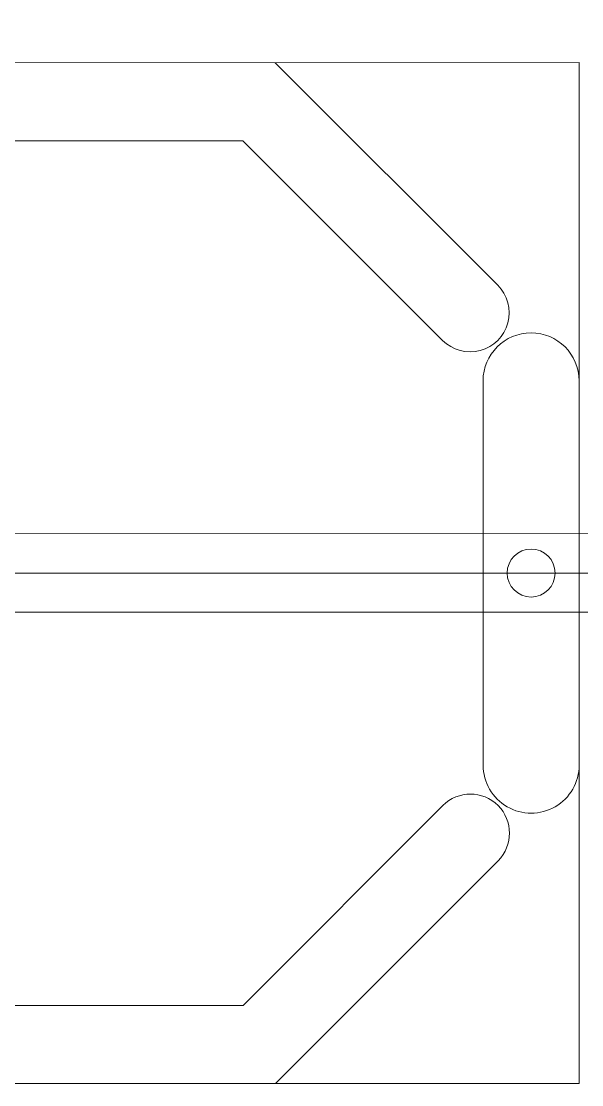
# Model space of a CAD drawing. Header units: metres. Extents: x 75097 to 220695, y -1557923 to -1361206.
# Drawn here: x 174289 to 174756, y -1417277 to -1416391 of the extents above; entities that cross this region are included whole.
import ezdxf

# ---------------------------------------------------------------- set-up
doc = ezdxf.new("R2010")
doc.units = ezdxf.units.M
doc.layers.get('0').update_dxf_attribs({"lineweight": 0})
doc.layers.add('A-100 - Copy$0$Medical Equipment and Furniture', color=8, linetype='Continuous', lineweight=0)
doc.layers.add('A-100 - Copy$0$Medical Equipment and Furniture1', color=8, linetype='Continuous', lineweight=5)

# ---------------------------------------------------------------- blocks, each defined once
blk = doc.blocks.new('*X149')
for p, q in [((5, 3), (5, 3)), ((5, 3), (5, 3)), ((5, 3), (5, 3)), ((5, 3), (5, 3)), ((5, 3), (5, 3)), ((5, 3), (5, 3)), ((5, 3), (5, 3)), ((5, 3), (5, 3)), ((5, 3), (5, 3)), ((5, 3), (5, 3)), ((5, 3), (5, 3)), ((5, 3), (5, 3)), ((5, 3), (5, 3)), ((5, 3), (5, 3)), ((5, 3), (5, 3)), ((5, 3), (5, 3)), ((5, 3), (5, 3)), ((5, 3), (5, 3)), ((5, 3), (5, 3)), ((5, 3), (5, 3)), ((5, 3), (5, 3)), ((5, 3), (5, 3)), ((5, 3), (5, 3)), ((5, 3), (5, 3)), ((5, 3), (5, 3)), ((5, 3), (5, 3)), ((5, 3), (5, 3)), ((5, 3), (5, 3)), ((5, 3), (5, 3)), ((5, 3), (5, 3)), ((5, 3), (5, 3)), ((5, 3), (5, 3)), ((5, 3), (5, 3)), ((5, 3), (5, 3)), ((5, 3), (5, 3)), ((5, 3), (5, 3)), ((5, 3), (5, 3)), ((5, 3), (5, 3)), ((5, 3), (5, 3)), ((5, 3), (5, 3)), ((5, 3), (5, 3)), ((5, 3), (5, 3)), ((5, 3), (5, 3)), ((5, 3), (5, 3)), ((5, 3), (5, 3)), ((5, 3), (5, 3)), ((5, 3), (5, 3)), ((5, 3), (5, 3)), ((5, 3), (5, 3)), ((5, 3), (5, 3)), ((5, 3), (5, 3)), ((5, 3), (5, 3)), ((5, 3), (5, 3)), ((5, 3), (5, 3)), ((5, 3), (5, 3)), ((5, 3), (5, 3)), ((5, 3), (5, 3)), ((5, 3), (5, 3)), ((5, 3), (5, 3)), ((5, 3), (5, 3)), ((5, 3), (5, 3)), ((5, 3), (5, 3)), ((5, 3), (5, 3)), ((5, 3), (5, 3)), ((5, 3), (5, 3)), ((5, 3), (5, 3)), ((6, 3), (5, 3)), ((5, 3), (5, 3)), ((6, 3), (5, 3)), ((5, 3), (5, 3)), ((6, 3), (5, 3)), ((5, 3), (5, 3)), ((6, 3), (5, 3)), ((5, 3), (5, 3)), ((5, 3), (5, 3)), ((5, 3), (5, 3)), ((5, 3), (5, 3)), ((5, 3), (5, 3)), ((5, 3), (5, 3)), ((5, 3), (5, 3)), ((5, 3), (5, 3)), ((5, 3), (5, 3)), ((5, 3), (5, 3)), ((5, 3), (5, 3)), ((5, 3), (5, 3)), ((5, 3), (5, 3)), ((5, 3), (5, 3)), ((5, 3), (5, 3)), ((5, 3), (5, 3)), ((5, 3), (5, 3)), ((5, 3), (5, 3)), ((5, 3), (5, 3)), ((5, 3), (5, 3)), ((5, 3), (5, 3)), ((5, 3), (5, 3)), ((5, 3), (5, 3)), ((6, 3), (6, 3)), ((6, 3), (6, 3)), ((6, 3), (6, 3)), ((6, 3), (6, 3)), ((6, 3), (6, 3)), ((6, 3), (6, 3)), ((6, 3), (6, 3)), ((6, 3), (6, 3)), ((6, 3), (6, 3)), ((6, 3), (6, 3)), ((6, 3), (6, 3)), ((6, 3), (6, 3)), ((6, 3), (6, 3)), ((6, 3), (6, 3)), ((6, 3), (6, 3)), ((6, 3), (6, 3)), ((6, 3), (6, 3)), ((6, 3), (6, 3)), ((6, 3), (6, 3)), ((6, 3), (6, 3)), ((6, 3), (6, 3)), ((6, 3), (6, 3)), ((6, 3), (6, 3)), ((6, 3), (6, 3)), ((6, 3), (6, 3)), ((6, 3), (6, 3)), ((6, 3), (6, 3)), ((6, 3), (6, 3)), ((6, 3), (6, 3)), ((6, 3), (6, 3)), ((6, 3), (6, 3)), ((6, 3), (6, 3)), ((6, 3), (6, 3)), ((6, 3), (6, 3)), ((6, 3), (6, 3)), ((6, 3), (6, 3)), ((6, 3), (6, 3)), ((6, 3), (6, 3)), ((6, 3), (6, 3)), ((6, 3), (6, 3)), ((6, 3), (6, 3)), ((6, 3), (6, 3)), ((6, 3), (6, 3)), ((6, 3), (6, 3)), ((6, 3), (6, 3)), ((6, 3), (6, 3)), ((6, 3), (6, 3)), ((6, 3), (6, 3)), ((6, 3), (6, 3)), ((6, 3), (6, 3)), ((6, 3), (6, 3)), ((6, 3), (6, 3)), ((6, 3), (6, 3)), ((6, 3), (6, 3)), ((6, 3), (6, 3)), ((6, 3), (6, 3)), ((6, 3), (6, 3)), ((6, 3), (6, 3)), ((6, 3), (6, 3)), ((6, 3), (6, 3)), ((6, 3), (6, 3)), ((6, 3), (6, 3)), ((6, 3), (6, 3)), ((6, 3), (6, 3)), ((6, 3), (6, 3)), ((6, 3), (6, 3)), ((6, 3), (6, 3)), ((6, 3), (6, 3)), ((6, 3), (6, 3)), ((6, 3), (6, 3)), ((6, 3), (6, 3)), ((6, 3), (6, 3)), ((6, 3), (6, 3)), ((6, 3), (6, 3)), ((6, 3), (6, 3)), ((6, 3), (6, 3)), ((6, 3), (6, 3)), ((6, 3), (6, 3)), ((6, 3), (6, 3)), ((6, 3), (6, 3)), ((6, 3), (6, 3)), ((6, 3), (6, 3)), ((6, 3), (6, 3)), ((6, 3), (6, 3)), ((6, 3), (6, 3)), ((6, 3), (6, 3)), ((6, 3), (6, 3)), ((6, 3), (6, 3)), ((6, 3), (6, 3)), ((6, 3), (6, 3)), ((6, 3), (6, 3)), ((6, 3), (6, 3)), ((6, 3), (6, 3)), ((6, 3), (6, 3)), ((6, 3), (6, 3)), ((6, 3), (6, 3)), ((6, 3), (6, 3)), ((6, 3), (6, 3)), ((6, 3), (6, 3)), ((6, 3), (6, 3)), ((6, 3), (6, 3)), ((6, 3), (6, 3)), ((6, 3), (6, 3)), ((6, 3), (6, 3)), ((6, 3), (6, 3)), ((6, 3), (6, 3)), ((6, 3), (6, 3)), ((6, 3), (6, 3)), ((6, 3), (6, 3)), ((6, 3), (6, 3)), ((6, 3), (6, 3)), ((6, 3), (6, 3)), ((6, 3), (6, 3)), ((6, 3), (6, 3)), ((6, 3), (6, 3)), ((6, 3), (6, 3)), ((6, 3), (6, 3)), ((6, 3), (6, 3)), ((6, 3), (6, 3)), ((6, 3), (6, 3)), ((6, 3), (6, 3)), ((6, 3), (6, 3)), ((6, 3), (6, 3)), ((6, 3), (6, 3)), ((6, 3), (6, 3)), ((6, 3), (6, 3)), ((6, 3), (6, 3)), ((6, 3), (6, 3)), ((6, 3), (6, 3)), ((6, 3), (6, 3)), ((6, 3), (6, 3)), ((6, 3), (6, 3)), ((6, 3), (6, 3)), ((6, 3), (6, 3)), ((6, 3), (6, 3)), ((6, 3), (6, 3)), ((6, 3), (6, 3)), ((6, 3), (6, 3)), ((6, 3), (6, 3)), ((6, 3), (6, 3)), ((6, 3), (6, 3)), ((6, 3), (6, 3)), ((6, 3), (6, 3)), ((6, 3), (6, 3)), ((6, 3), (6, 3)), ((6, 3), (6, 3)), ((6, 3), (6, 3)), ((6, 3), (6, 3)), ((6, 3), (6, 3)), ((6, 3), (6, 3)), ((6, 3), (6, 3)), ((6, 3), (6, 3)), ((6, 3), (6, 3)), ((6, 3), (6, 3)), ((6, 3), (6, 3)), ((6, 3), (6, 3)), ((6, 3), (6, 3)), ((6, 3), (6, 3)), ((6, 3), (6, 3)), ((6, 3), (6, 3)), ((6, 3), (6, 3)), ((6, 3), (6, 3)), ((6, 3), (6, 3)), ((6, 3), (6, 3)), ((6, 3), (6, 3)), ((6, 3), (6, 3)), ((6, 3), (6, 3)), ((6, 3), (6, 3)), ((6, 3), (6, 3)), ((6, 3), (6, 3)), ((6, 3), (6, 3)), ((6, 3), (6, 3)), ((6, 3), (6, 3)), ((6, 3), (6, 3)), ((6, 3), (6, 3)), ((6, 3), (6, 3)), ((6, 3), (6, 3)), ((6, 3), (6, 3)), ((6, 3), (6, 3)), ((6, 3), (6, 3)), ((6, 3), (6, 3)), ((6, 3), (6, 3)), ((6, 3), (6, 3)), ((6, 3), (6, 3)), ((6, 3), (6, 3)), ((6, 3), (6, 3)), ((6, 3), (6, 3)), ((6, 3), (6, 3)), ((6, 3), (6, 3)), ((6, 3), (6, 3)), ((6, 3), (6, 3)), ((6, 3), (6, 3)), ((6, 3), (6, 3)), ((6, 3), (6, 3)), ((6, 3), (6, 3)), ((6, 3), (6, 3)), ((6, 3), (6, 3)), ((6, 3), (6, 3)), ((6, 3), (6, 3)), ((6, 3), (6, 3)), ((6, 3), (6, 3)), ((6, 3), (6, 3)), ((6, 3), (6, 3)), ((6, 3), (6, 3)), ((6, 3), (5, 3)), ((6, 3), (5, 3)), ((6, 3), (5, 3)), ((6, 3), (5, 3)), ((6, 3), (5, 3)), ((6, 3), (6, 3)), ((6, 3), (6, 3)), ((6, 3), (6, 3)), ((6, 3), (6, 3)), ((6, 3), (6, 3)), ((6, 3), (6, 3)), ((6, 3), (6, 3)), ((6, 3), (6, 3)), ((6, 3), (6, 3)), ((6, 3), (6, 3)), ((6, 3), (6, 3)), ((6, 3), (6, 3)), ((6, 3), (6, 3)), ((6, 3), (6, 3)), ((6, 3), (6, 3)), ((6, 3), (6, 3)), ((6, 3), (6, 3)), ((6, 3), (6, 3)), ((6, 3), (6, 3)), ((6, 3), (6, 3)), ((6, 3), (6, 3)), ((6, 3), (6, 3)), ((6, 3), (6, 3)), ((6, 3), (6, 3)), ((6, 3), (6, 3)), ((6, 3), (6, 3)), ((6, 3), (6, 3)), ((6, 3), (6, 3)), ((6, 3), (6, 3)), ((6, 3), (6, 3)), ((6, 3), (6, 3)), ((6, 3), (6, 3)), ((6, 3), (6, 3)), ((6, 3), (6, 3)), ((6, 3), (6, 3)), ((6, 3), (6, 3)), ((6, 3), (6, 3)), ((6, 3), (6, 3)), ((6, 3), (6, 3)), ((6, 3), (6, 3)), ((6, 3), (6, 3)), ((6, 3), (6, 3)), ((6, 3), (6, 3)), ((6, 3), (6, 3)), ((6, 3), (6, 3)), ((6, 3), (6, 3)), ((6, 3), (6, 3)), ((6, 3), (6, 3)), ((6, 3), (6, 3)), ((6, 3), (6, 3)), ((6, 3), (6, 3)), ((6, 3), (6, 3)), ((6, 3), (6, 3)), ((6, 3), (6, 3)), ((6, 3), (6, 3)), ((6, 3), (6, 3)), ((6, 3), (6, 3)), ((6, 3), (6, 3)), ((6, 3), (6, 3)), ((6, 3), (6, 3)), ((6, 3), (6, 3)), ((6, 3), (6, 3)), ((6, 3), (6, 3)), ((6, 3), (6, 3)), ((6, 3), (6, 3)), ((6, 3), (6, 3)), ((6, 3), (6, 3)), ((6, 3), (6, 3)), ((6, 3), (6, 3)), ((6, 3), (6, 3)), ((6, 3), (6, 3)), ((6, 3), (6, 3)), ((6, 3), (6, 3)), ((6, 3), (6, 3)), ((6, 3), (6, 3)), ((6, 3), (6, 3)), ((6, 3), (6, 3)), ((6, 3), (6, 3)), ((6, 3), (6, 3)), ((6, 3), (6, 3)), ((6, 3), (6, 3)), ((6, 3), (6, 3)), ((6, 3), (6, 3)), ((6, 3), (6, 3)), ((6, 3), (6, 3)), ((6, 3), (6, 3)), ((6, 3), (6, 3)), ((6, 3), (6, 3)), ((6, 3), (6, 3)), ((6, 3), (6, 3)), ((6, 3), (6, 3)), ((6, 3), (6, 3)), ((6, 3), (6, 3)), ((6, 3), (6, 3)), ((6, 3), (6, 3)), ((6, 3), (6, 3)), ((6, 3), (6, 3)), ((6, 3), (6, 3)), ((6, 3), (6, 3)), ((6, 3), (6, 3)), ((6, 3), (6, 3)), ((6, 3), (6, 3)), ((6, 3), (6, 3)), ((6, 3), (6, 3)), ((6, 3), (6, 3)), ((6, 3), (6, 3)), ((6, 3), (6, 3)), ((6, 3), (6, 3)), ((6, 3), (6, 3)), ((6, 3), (6, 3)), ((6, 3), (6, 3)), ((6, 3), (6, 3)), ((6, 3), (6, 3)), ((6, 3), (6, 3)), ((6, 3), (6, 3)), ((6, 3), (6, 3)), ((6, 3), (6, 3)), ((6, 3), (6, 3)), ((6, 3), (6, 3)), ((6, 3), (6, 3)), ((6, 3), (6, 3)), ((6, 3), (6, 3)), ((6, 3), (6, 3)), ((6, 3), (6, 3)), ((6, 3), (6, 3)), ((6, 3), (6, 3)), ((6, 3), (6, 3)), ((6, 3), (6, 3)), ((6, 3), (6, 3)), ((6, 3), (6, 3)), ((6, 3), (6, 3)), ((6, 3), (6, 3)), ((6, 3), (6, 3)), ((6, 3), (6, 3)), ((6, 3), (6, 3)), ((6, 3), (6, 3)), ((6, 3), (6, 3)), ((6, 3), (6, 3)), ((6, 3), (6, 3)), ((6, 3), (6, 3)), ((6, 3), (6, 3)), ((6, 3), (6, 3)), ((6, 3), (6, 3)), ((6, 3), (6, 3)), ((6, 3), (6, 3)), ((6, 3), (6, 3)), ((6, 3), (6, 3)), ((6, 3), (6, 3)), ((6, 3), (6, 3)), ((6, 3), (6, 3)), ((6, 3), (6, 3)), ((6, 3), (6, 3)), ((6, 3), (6, 3)), ((6, 3), (6, 3)), ((6, 3), (6, 3)), ((6, 3), (6, 3)), ((6, 3), (6, 3)), ((6, 3), (6, 3)), ((6, 3), (6, 3)), ((6, 3), (6, 3)), ((6, 3), (6, 3)), ((6, 3), (6, 3)), ((6, 3), (6, 3)), ((6, 3), (6, 3)), ((6, 3), (6, 3)), ((6, 3), (6, 3)), ((6, 3), (6, 3)), ((6, 3), (6, 3)), ((6, 3), (6, 3)), ((6, 3), (6, 3)), ((6, 3), (6, 3)), ((6, 3), (6, 3)), ((6, 3), (6, 3)), ((6, 3), (6, 3)), ((6, 3), (6, 3)), ((6, 3), (6, 3)), ((6, 3), (6, 3)), ((6, 3), (6, 3)), ((6, 3), (6, 3)), ((6, 3), (6, 3)), ((6, 3), (6, 3)), ((6, 3), (6, 3)), ((6, 3), (6, 3)), ((6, 3), (6, 3)), ((6, 3), (6, 3)), ((6, 3), (6, 3)), ((6, 3), (6, 3)), ((6, 3), (6, 3)), ((6, 3), (6, 3)), ((6, 3), (6, 3)), ((6, 3), (6, 3)), ((6, 3), (6, 3)), ((6, 3), (6, 3)), ((6, 3), (6, 3)), ((6, 3), (6, 3)), ((6, 3), (6, 3)), ((6, 3), (6, 3)), ((6, 3), (6, 3)), ((6, 3), (6, 3)), ((6, 3), (6, 3)), ((6, 3), (6, 3)), ((6, 3), (6, 3)), ((6, 3), (6, 3)), ((6, 3), (6, 3)), ((6, 3), (6, 3)), ((6, 3), (6, 3)), ((6, 3), (6, 3)), ((6, 3), (6, 3)), ((6, 3), (6, 3)), ((6, 3), (6, 3)), ((6, 3), (6, 3)), ((6, 3), (6, 3)), ((6, 3), (6, 3)), ((6, 3), (6, 3)), ((6, 3), (6, 3)), ((6, 3), (6, 3)), ((6, 3), (6, 3)), ((6, 3), (6, 3)), ((6, 3), (6, 3)), ((6, 3), (6, 3)), ((6, 3), (6, 3)), ((6, 3), (6, 3)), ((6, 3), (6, 3)), ((6, 3), (6, 3)), ((6, 3), (6, 3)), ((6, 3), (6, 3)), ((6, 3), (6, 3)), ((6, 3), (6, 3)), ((6, 3), (6, 3)), ((6, 3), (6, 3)), ((6, 3), (6, 3)), ((6, 3), (6, 3)), ((6, 3), (6, 3)), ((6, 3), (6, 3)), ((6, 3), (6, 3)), ((6, 3), (6, 3)), ((6, 3), (6, 3)), ((6, 3), (6, 3)), ((6, 3), (6, 3)), ((6, 3), (6, 3)), ((6, 3), (6, 3)), ((6, 3), (6, 3)), ((6, 3), (6, 3)), ((6, 3), (6, 3)), ((6, 3), (6, 3)), ((6, 3), (6, 3)), ((6, 3), (6, 3)), ((6, 3), (6, 3)), ((6, 3), (6, 3)), ((6, 3), (6, 3)), ((6, 3), (6, 3)), ((6, 3), (6, 3)), ((6, 3), (6, 3)), ((6, 3), (6, 3)), ((6, 3), (6, 3)), ((6, 3), (6, 3)), ((6, 3), (6, 3)), ((6, 3), (6, 3)), ((6, 3), (6, 3)), ((6, 3), (6, 3)), ((6, 3), (6, 3)), ((6, 3), (6, 3)), ((6, 3), (6, 3)), ((6, 3), (6, 3)), ((6, 3), (6, 3)), ((6, 3), (6, 3)), ((6, 3), (6, 3)), ((6, 3), (6, 3)), ((6, 3), (6, 3)), ((6, 3), (6, 3)), ((6, 3), (6, 3)), ((6, 3), (6, 3)), ((6, 3), (6, 3)), ((6, 3), (6, 3)), ((6, 3), (6, 3)), ((6, 3), (6, 3)), ((6, 3), (6, 3)), ((6, 3), (6, 3)), ((6, 3), (6, 3)), ((6, 3), (6, 3)), ((6, 3), (6, 3)), ((6, 3), (6, 3)), ((6, 3), (6, 3)), ((6, 3), (6, 3)), ((6, 3), (6, 3)), ((6, 3), (6, 3)), ((6, 3), (6, 3)), ((6, 3), (6, 3)), ((6, 3), (6, 3)), ((6, 3), (6, 3)), ((6, 3), (6, 3)), ((6, 3), (6, 3)), ((6, 3), (6, 3)), ((6, 3), (6, 3)), ((6, 3), (6, 3)), ((6, 3), (6, 3)), ((6, 3), (6, 3)), ((6, 3), (6, 3)), ((6, 3), (6, 3)), ((6, 3), (6, 3)), ((6, 3), (6, 3)), ((6, 3), (6, 3)), ((6, 3), (6, 3)), ((6, 3), (6, 3)), ((6, 3), (6, 3)), ((6, 3), (6, 3)), ((6, 3), (6, 3)), ((6, 3), (6, 3)), ((6, 3), (6, 3)), ((6, 3), (6, 3)), ((6, 3), (6, 3)), ((6, 3), (6, 3)), ((6, 3), (6, 3)), ((6, 3), (6, 3)), ((6, 3), (6, 3)), ((6, 3), (6, 3)), ((6, 3), (6, 3))]:
    blk.add_line(p, q)
blk = doc.blocks.new('*X150')
for p, q in [((13, 1), (13, 1)), ((13, 1), (13, 1)), ((13, 1), (13, 1)), ((13, 1), (13, 1)), ((13, 1), (13, 1)), ((13, 1), (13, 1)), ((13, 1), (13, 1)), ((13, 1), (13, 1)), ((13, 1), (13, 1)), ((13, 1), (13, 1)), ((13, 1), (13, 1)), ((13, 1), (13, 1)), ((13, 1), (13, 1)), ((13, 1), (13, 1)), ((13, 1), (13, 1)), ((13, 1), (14, 1)), ((13, 1), (14, 1)), ((13, 1), (14, 1)), ((13, 1), (13, 1)), ((13, 1), (13, 1)), ((13, 1), (13, 1)), ((13, 1), (13, 1)), ((13, 1), (13, 1)), ((13, 1), (13, 1)), ((13, 1), (13, 1)), ((13, 1), (13, 1)), ((13, 1), (13, 1)), ((13, 1), (13, 1)), ((13, 1), (13, 1)), ((13, 1), (13, 1)), ((13, 1), (13, 1)), ((13, 1), (13, 1)), ((13, 1), (13, 1)), ((13, 1), (13, 1)), ((13, 1), (13, 1)), ((13, 1), (13, 1)), ((13, 1), (13, 1)), ((13, 1), (13, 1)), ((13, 1), (13, 1)), ((13, 1), (13, 1)), ((13, 1), (13, 1)), ((13, 1), (13, 1)), ((13, 1), (13, 1)), ((13, 1), (13, 1)), ((13, 1), (13, 1)), ((13, 1), (13, 1)), ((13, 1), (13, 1)), ((13, 1), (13, 1)), ((13, 1), (13, 1)), ((13, 1), (13, 1)), ((13, 1), (13, 1)), ((13, 1), (13, 1)), ((13, 1), (13, 1)), ((13, 1), (13, 1)), ((13, 1), (13, 1)), ((13, 1), (13, 1)), ((13, 1), (13, 1)), ((13, 1), (13, 1)), ((13, 1), (13, 1)), ((13, 1), (13, 1)), ((13, 1), (13, 1)), ((13, 1), (13, 1)), ((13, 1), (13, 1)), ((13, 1), (13, 1)), ((13, 1), (13, 1)), ((13, 1), (13, 1)), ((13, 1), (13, 1)), ((13, 1), (13, 1)), ((13, 1), (13, 1)), ((13, 1), (13, 1)), ((13, 1), (13, 1)), ((13, 1), (13, 1)), ((13, 1), (13, 1)), ((13, 1), (13, 1)), ((13, 1), (13, 1)), ((13, 1), (13, 1)), ((13, 1), (13, 1)), ((13, 1), (13, 1)), ((13, 1), (13, 1)), ((13, 1), (13, 1)), ((13, 1), (13, 1)), ((13, 1), (13, 1)), ((13, 1), (13, 1)), ((13, 1), (13, 1)), ((13, 1), (13, 1)), ((13, 1), (13, 1)), ((13, 1), (13, 1)), ((13, 1), (13, 1)), ((13, 1), (13, 1)), ((13, 1), (13, 1)), ((13, 1), (13, 1)), ((13, 1), (13, 1)), ((13, 1), (13, 1)), ((13, 1), (13, 1)), ((13, 1), (13, 1)), ((13, 1), (13, 1)), ((13, 1), (13, 1)), ((13, 1), (13, 1)), ((13, 1), (13, 1)), ((13, 1), (13, 1)), ((13, 1), (13, 1)), ((13, 1), (13, 1)), ((13, 1), (13, 1)), ((13, 1), (13, 1)), ((13, 1), (13, 1)), ((13, 1), (13, 1)), ((13, 1), (13, 1)), ((13, 1), (13, 1)), ((13, 1), (13, 1)), ((13, 1), (13, 1)), ((13, 1), (13, 1)), ((13, 1), (13, 1)), ((13, 1), (13, 1)), ((13, 1), (13, 1)), ((13, 1), (13, 1)), ((13, 1), (13, 1)), ((13, 1), (13, 1)), ((13, 1), (13, 1)), ((13, 1), (13, 1)), ((13, 1), (13, 1)), ((13, 1), (13, 1)), ((13, 1), (13, 1)), ((13, 1), (13, 1)), ((13, 1), (14, 1)), ((13, 0), (13, 0)), ((13, 0), (13, 0)), ((13, 0), (13, 0)), ((13, 0), (13, 0)), ((13, 0), (13, 0)), ((13, 0), (13, 0)), ((13, 0), (13, 0)), ((13, 0), (13, 0)), ((13, 0), (13, 0)), ((13, 0), (13, 0)), ((13, 0), (13, 0)), ((13, 0), (13, 0)), ((13, 0), (13, 0)), ((13, 0), (13, 0)), ((13, 0), (13, 0)), ((13, 0), (13, 0)), ((13, 0), (13, 0)), ((13, 0), (13, 0)), ((13, 0), (13, 0)), ((13, 0), (13, 0)), ((13, 0), (13, 0)), ((13, 0), (13, 0)), ((13, 0), (13, 0)), ((13, 0), (13, 0)), ((13, 0), (13, 0)), ((13, 0), (13, 0)), ((13, 0), (13, 0)), ((13, 0), (13, 0)), ((13, 0), (13, 0)), ((13, 0), (13, 0)), ((13, 0), (13, 0)), ((13, 0), (13, 0)), ((13, 0), (13, 0)), ((13, 0), (13, 0)), ((13, 0), (13, 0)), ((13, 0), (13, 0)), ((13, 0), (13, 0)), ((13, 0), (13, 0)), ((13, 0), (13, 0)), ((13, 0), (13, 0)), ((13, 0), (13, 0)), ((13, 0), (13, 0)), ((13, 0), (13, 0)), ((13, 0), (13, 0)), ((13, 0), (13, 0)), ((13, 0), (13, 0)), ((13, 0), (13, 0)), ((13, 0), (13, 0)), ((13, 0), (14, 0)), ((13, 0), (14, 0)), ((13, 0), (13, 0)), ((13, 0), (14, 0)), ((14, 1), (14, 1)), ((14, 1), (14, 1)), ((14, 1), (14, 1)), ((14, 1), (14, 1)), ((14, 1), (14, 1)), ((14, 1), (14, 1)), ((14, 1), (14, 1)), ((14, 1), (14, 1)), ((14, 1), (14, 1)), ((14, 1), (14, 1)), ((14, 1), (14, 1)), ((14, 1), (14, 1)), ((14, 1), (14, 1)), ((14, 1), (14, 1)), ((14, 1), (14, 1)), ((14, 1), (14, 1)), ((14, 1), (14, 1)), ((14, 1), (14, 1)), ((14, 1), (14, 1)), ((14, 1), (14, 1)), ((14, 1), (14, 1)), ((14, 1), (14, 1)), ((14, 1), (14, 1)), ((14, 1), (14, 1)), ((14, 1), (14, 1)), ((14, 1), (14, 1)), ((14, 1), (14, 1)), ((14, 1), (14, 1)), ((14, 1), (14, 1)), ((14, 1), (14, 1)), ((14, 1), (14, 1)), ((14, 1), (14, 1)), ((14, 1), (14, 1)), ((14, 1), (14, 1)), ((14, 1), (14, 1)), ((14, 1), (14, 1)), ((14, 1), (14, 1)), ((14, 1), (14, 1)), ((14, 1), (14, 1)), ((14, 1), (14, 1)), ((14, 1), (14, 1)), ((14, 1), (14, 1)), ((14, 1), (14, 1)), ((14, 1), (14, 1)), ((14, 1), (14, 1)), ((14, 1), (14, 1)), ((14, 1), (14, 1)), ((14, 1), (14, 1)), ((14, 1), (14, 1)), ((14, 1), (14, 1)), ((14, 1), (14, 1)), ((14, 1), (14, 1)), ((14, 1), (14, 1)), ((14, 1), (14, 1)), ((14, 1), (14, 1)), ((14, 1), (14, 1)), ((14, 1), (14, 1)), ((14, 1), (14, 1)), ((14, 1), (14, 1)), ((14, 1), (14, 1)), ((14, 1), (14, 1)), ((14, 1), (14, 1)), ((14, 1), (14, 1)), ((14, 1), (14, 1)), ((14, 1), (14, 1)), ((14, 1), (14, 1)), ((14, 1), (14, 1)), ((14, 1), (14, 1)), ((14, 1), (14, 1)), ((14, 1), (14, 1)), ((14, 1), (14, 1)), ((14, 1), (14, 1)), ((14, 1), (14, 1)), ((14, 1), (14, 1)), ((14, 1), (14, 1)), ((14, 1), (14, 1)), ((14, 1), (14, 1)), ((14, 1), (14, 1)), ((14, 1), (14, 1)), ((14, 1), (14, 1)), ((14, 1), (14, 1)), ((14, 1), (14, 1)), ((14, 1), (14, 1)), ((14, 1), (14, 1)), ((14, 1), (14, 1)), ((14, 1), (14, 1)), ((14, 1), (14, 1)), ((14, 1), (14, 1)), ((14, 1), (14, 1)), ((14, 1), (14, 1)), ((14, 1), (14, 1)), ((14, 1), (14, 1)), ((14, 1), (14, 1)), ((14, 1), (14, 1)), ((14, 0), (14, 0)), ((14, 0), (14, 0)), ((14, 0), (14, 0)), ((14, 0), (14, 0)), ((14, 0), (14, 0)), ((14, 0), (14, 0)), ((14, 0), (14, 0)), ((14, 0), (14, 0)), ((14, 0), (14, 0)), ((14, 0), (14, 0)), ((14, 0), (14, 0)), ((14, 0), (14, 0)), ((14, 0), (14, 0)), ((14, 0), (14, 0)), ((14, 0), (14, 0)), ((14, 0), (14, 0)), ((14, 0), (14, 0)), ((14, 0), (14, 0)), ((14, 0), (14, 0)), ((14, 0), (14, 0)), ((14, 0), (14, 0)), ((14, 0), (14, 0)), ((14, 0), (14, 0)), ((14, 0), (14, 0)), ((14, 0), (14, 0)), ((14, 0), (14, 0)), ((14, 0), (14, 0)), ((14, 0), (14, 0)), ((14, 0), (14, 0)), ((14, 0), (14, 0)), ((14, 0), (14, 0)), ((14, 0), (14, 0)), ((14, 0), (14, 0)), ((14, 0), (14, 0)), ((14, 0), (14, 0)), ((14, 0), (14, 0)), ((14, 0), (14, 0)), ((14, 0), (14, 0)), ((14, 0), (14, 0)), ((14, 0), (14, 0)), ((14, 0), (14, 0)), ((14, 0), (14, 0)), ((14, 0), (14, 0)), ((14, 0), (14, 0)), ((14, 0), (14, 0)), ((14, 0), (14, 0)), ((14, 0), (14, 0)), ((14, 0), (14, 0)), ((13, 0), (13, 0)), ((13, 0), (14, 0)), ((13, 0), (13, 0)), ((13, 0), (14, 0)), ((13, 0), (13, 0)), ((13, 0), (14, 0)), ((13, 0), (13, 0)), ((13, 0), (13, 0)), ((13, 0), (13, 0)), ((13, 0), (13, 0)), ((13, 0), (14, 0)), ((13, 0), (13, 0)), ((13, 0), (14, 0)), ((13, 0), (13, 0)), ((13, 0), (14, 0)), ((13, 0), (13, 0)), ((13, 0), (14, 0)), ((13, 0), (13, 0)), ((13, 0), (14, 0)), ((13, 0), (13, 0)), ((13, 0), (14, 0)), ((13, 0), (13, 0)), ((13, 0), (14, 0)), ((13, 0), (13, 0)), ((13, 0), (13, 0)), ((13, 0), (13, 0)), ((13, 0), (14, 0)), ((13, 0), (13, 0)), ((13, 0), (14, 0)), ((13, 0), (13, 0)), ((13, 0), (14, 0)), ((13, 0), (13, 0)), ((13, 0), (14, 0)), ((13, 0), (13, 0)), ((13, 0), (13, 0)), ((13, 0), (13, 0)), ((13, 0), (13, 0)), ((13, 0), (13, 0)), ((13, 0), (13, 0)), ((13, 0), (13, 0)), ((13, 0), (13, 0)), ((13, 0), (13, 0)), ((13, 0), (13, 0)), ((13, 0), (13, 0)), ((13, 0), (13, 0)), ((13, 0), (13, 0)), ((13, 0), (13, 0)), ((13, 0), (13, 0)), ((13, 0), (13, 0)), ((13, 0), (13, 0)), ((13, 0), (13, 0)), ((13, 0), (13, 0)), ((13, 0), (13, 0)), ((13, 0), (13, 0)), ((13, 0), (13, 0)), ((13, 0), (13, 0)), ((13, 0), (13, 0)), ((13, 0), (13, 0)), ((13, 0), (13, 0)), ((13, 0), (13, 0)), ((13, 0), (13, 0)), ((13, 0), (13, 0)), ((13, 0), (13, 0)), ((13, 0), (13, 0)), ((13, -1), (13, -1)), ((13, -1), (13, -1)), ((13, -1), (13, -1)), ((13, -1), (13, -1)), ((13, -1), (13, -1)), ((13, -1), (14, -1)), ((13, -1), (13, -1)), ((14, 0), (14, 0)), ((14, 0), (14, 0)), ((14, 0), (14, 0)), ((14, 0), (14, 0)), ((14, 0), (14, 0)), ((14, 0), (14, 0)), ((14, 0), (14, 0)), ((14, 0), (14, 0)), ((14, 0), (14, 0)), ((14, 0), (14, 0)), ((14, 0), (14, 0)), ((14, 0), (14, 0)), ((14, 0), (14, 0)), ((14, 0), (14, 0)), ((14, 0), (14, 0)), ((13, 0), (14, 0)), ((14, 0), (14, 0)), ((14, 0), (14, 0)), ((14, 0), (14, 0)), ((14, 0), (14, 0)), ((14, 0), (14, 0)), ((14, 0), (14, 0)), ((14, 0), (14, 0)), ((14, 0), (14, 0)), ((14, 0), (14, 0)), ((14, 0), (14, 0)), ((14, 0), (14, 0)), ((14, 0), (14, 0)), ((14, 0), (14, 0)), ((14, 0), (14, 0)), ((14, 0), (14, 0)), ((14, 0), (14, 0)), ((14, 0), (14, 0)), ((14, 0), (14, 0)), ((14, 0), (14, 0)), ((14, 0), (14, 0)), ((14, 0), (14, 0)), ((14, 0), (14, 0)), ((14, 0), (14, 0)), ((14, 0), (14, 0)), ((14, 0), (14, 0)), ((14, 0), (14, 0)), ((14, 0), (14, 0)), ((14, 0), (14, 0)), ((14, 0), (14, 0)), ((14, 0), (14, 0)), ((14, 0), (14, 0)), ((14, 0), (14, 0)), ((14, 0), (14, 0)), ((14, 0), (14, 0)), ((14, -1), (14, -1)), ((14, -1), (14, -1)), ((14, -1), (14, -1)), ((14, -1), (14, -1)), ((14, -1), (14, -1))]:
    blk.add_line(p, q)
blk = doc.blocks.new('A-100 - Copy$0$HF16786E-P')
at = {"layer": 'A-100 - Copy$0$Medical Equipment and Furniture1'}
for p, q in [((0, 0.425), (-2.14, 0.425)), ((-0.25308, 0.425), (-0.06779, 0.23971)), ((0, -0.425), (0, 0.425)), ((-0.28, 0.36), (-1.86, 0.36)), ((-0.28, 0.36), (-0.11375, 0.19375)), ((-0.08, -0.16), (-0.08, 0.16)), ((-0.1136, -0.1936), (-0.28, -0.36)), ((-0.06763, -0.23956), (-0.25308, -0.425)), ((-1.86, -0.36), (-0.28, -0.36)), ((-2.14, -0.425), (0, -0.425))]:
    blk.add_line(p, q, dxfattribs=at)
for points in [[(0, 0.425), (0, 0.425), (0, 0.425), (0, 0.425), (0, 0.425), (0, 0.425), (0, 0.425), (0, 0.425), (0, 0.425), (0, 0.425), (0, 0.425), (0, 0.425), (0, 0.425), (0, 0.425), (0, 0.425), (0, 0.425), (0, 0.425), (0, 0.425), (0, 0.425), (0, 0.425), (0, 0.425), (0, 0.425), (0, 0.425), (0, 0.425), (0, 0.425), (0, 0.425), (0, 0.425), (0, 0.425), (0, 0.425), (0, 0.425), (0, 0.425), (0, 0.425), (0, 0.425), (0, 0.425), (0, 0.425), (0, 0.425), (0, 0.425), (0, 0.425), (0, 0.425), (0, 0.425), (0, 0.425), (0, 0.425), (0, 0.425), (0, 0.425), (0, 0.425), (0, 0.425), (0, 0.425), (0, 0.425), (0, 0.425), (0, 0.425), (0, 0.425), (0, 0.425), (0, 0.425), (0, 0.425), (0, 0.425), (0, 0.425), (0, 0.425), (0, 0.425), (0, 0.425), (0, 0.425), (0, 0.425), (0, 0.425), (0, 0.425), (0, 0.425), (0, 0.425), (0, 0.425), (0, 0.425), (0, 0.425), (0, 0.425), (0, 0.425), (0, 0.425), (0, 0.425), (0, 0.425), (0, 0.425), (0, 0.425), (0, 0.425), (0, 0.425), (0, 0.425), (0, 0.425), (0, 0.425), (0, 0.425), (0, 0.425), (0, 0.425), (0, 0.425), (0, 0.425), (0, 0.425), (0, 0.425), (0, 0.425), (0, 0.425), (0, 0.425), (0, 0.425), (0, 0.425), (0, 0.425), (0, 0.425), (0, 0.425), (0, 0.425), (0, 0.425), (0, 0.425), (0, 0.425), (0, 0.425), (0, 0.425), (0, 0.425), (0, 0.425), (0, 0.425), (0, 0.425), (0, 0.425), (0, 0.425), (0, 0.425), (0, 0.425), (0, 0.425), (0, 0.425), (0, 0.425), (0, 0.425), (0, 0.425), (0, 0.425), (0, 0.425), (0, 0.425), (0, 0.425), (0, 0.425), (0, 0.425), (0, 0.425), (0, 0.425), (0, 0.425), (0, 0.425), (0, 0.425), (0, 0.425), (0, 0.425), (0, 0.425), (0, 0.425), (0, 0.425), (0, 0.425), (0, 0.425), (0, 0.425), (0, 0.425), (0, 0.425), (0, 0.425), (0, 0.425), (0, 0.425), (0, 0.425), (0, 0.425), (0, 0.425), (0, 0.425), (0, 0.425), (0, 0.425), (0, 0.425), (0, 0.425), (0, 0.425), (0, 0.425), (0, 0.425), (0, 0.425), (0, 0.425), (0, 0.425), (0, 0.425), (0, 0.425), (0, 0.425), (0, 0.425), (0, 0.425), (0, 0.425), (0, 0.425), (0, 0.425), (0, 0.425), (0, 0.425), (0, 0.425), (0, 0.425), (0, 0.425), (0, 0.425), (0, 0.425), (0, 0.425), (0, 0.425), (0, 0.425), (0, 0.425), (0, 0.425), (0, 0.425), (0, 0.425), (0, 0.425), (0, 0.425), (0, 0.425), (0, 0.425), (0, 0.425), (0, 0.425), (0, 0.425), (0, 0.425), (0, 0.425), (0, 0.425), (0, 0.425), (0, 0.425), (0, 0.425), (0, 0.425), (0, 0.425), (0, 0.425), (0, 0.425), (0, 0.425), (0, 0.425), (0, 0.425), (0, 0.425), (0, 0.425), (0, 0.425), (0, 0.425), (0, 0.425), (0, 0.425), (0, 0.425), (0, 0.425), (0, 0.425), (0, 0.425), (0, 0.425), (0, 0.425), (0, 0.425), (0, 0.425), (0, 0.425), (0, 0.425), (0, 0.425), (0, 0.425), (0, 0.425), (0, 0.425), (0, 0.425), (0, 0.425), (0, 0.425), (0, 0.425), (0, 0.425)], [(0, 0.425), (0, 0.425), (0, 0.425), (0, 0.425), (0, 0.425), (0, 0.425), (0, 0.425), (0, 0.425), (0, 0.425), (0, 0.425), (0, 0.425), (0, 0.425), (0, 0.425), (0, 0.425), (0, 0.425), (0, 0.425), (0, 0.425), (0, 0.425), (0, 0.425), (0, 0.425), (0, 0.425), (0, 0.425), (0, 0.425), (0, 0.425), (0, 0.425), (0, 0.425), (0, 0.425), (0, 0.425), (0, 0.425), (0, 0.425), (0, 0.425), (0, 0.425), (0, 0.425), (0, 0.425), (0, 0.425), (0, 0.425), (0, 0.425), (0, 0.425), (0, 0.425), (0, 0.425), (0, 0.425), (0, 0.425), (0, 0.425), (0, 0.425), (0, 0.425), (0, 0.425), (0, 0.425), (0, 0.425), (0, 0.425), (0, 0.425), (0, 0.425), (0, 0.425), (0, 0.425), (0, 0.425), (0, 0.425), (0, 0.425), (0, 0.425), (0, 0.425), (0, 0.425), (0, 0.425), (0, 0.425), (0, 0.425), (0, 0.425), (0, 0.425), (0, 0.425), (0, 0.425), (0, 0.425), (0, 0.425), (0, 0.425), (0, 0.425), (0, 0.425), (0, 0.425), (0, 0.425), (0, 0.425), (0, 0.425), (0, 0.425), (0, 0.425), (0, 0.425), (0, 0.425), (0, 0.425), (0, 0.425), (0, 0.425), (0, 0.425), (0, 0.425), (0, 0.425), (0, 0.425), (0, 0.425), (0, 0.425), (0, 0.425), (0, 0.425), (0, 0.425), (0, 0.425), (0, 0.425), (0, 0.425), (0, 0.425), (0, 0.425), (0, 0.425), (0, 0.425), (0, 0.425), (0, 0.425), (0, 0.425), (0, 0.425), (0, 0.425), (0, 0.425), (0, 0.425), (0, 0.425), (0, 0.425), (0, 0.425), (0, 0.425), (0, 0.425), (0, 0.425), (0, 0.425), (0, 0.425), (0, 0.425), (0, 0.425), (0, 0.425), (0, 0.425), (0, 0.425), (0, 0.425), (0, 0.425), (0, 0.425), (0, 0.425), (0, 0.425), (0, 0.425), (0, 0.425), (0, 0.425), (0, 0.425), (0, 0.425), (0, 0.425), (0, 0.425), (0, 0.425), (0, 0.425), (0, 0.425), (0, 0.425), (0, 0.425), (0, 0.425), (0, 0.425), (0, 0.425), (0, 0.425), (0, 0.425), (0, 0.425), (0, 0.425), (0, 0.425), (0, 0.425), (0, 0.425), (0, 0.425), (0, 0.425), (0, 0.425), (0, 0.425), (0, 0.425), (0, 0.425), (0, 0.425), (0, 0.425), (0, 0.425), (0, 0.425), (0, 0.425), (0, 0.425), (0, 0.425), (0, 0.425), (0, 0.425), (0, 0.425), (0, 0.425), (0, 0.425), (0, 0.425), (0, 0.425), (0, 0.425), (0, 0.425), (0, 0.425), (0, 0.425), (0, 0.425), (0, 0.425), (0, 0.425), (0, 0.425), (0, 0.425), (0, 0.425), (0, 0.425), (0, 0.425), (0, 0.425), (0, 0.425), (0, 0.425), (0, 0.425), (0, 0.425), (0, 0.425), (0, 0.425), (0, 0.425), (0, 0.425), (0, 0.425), (0, 0.425), (0, 0.425), (0, 0.425), (0, 0.425), (0, 0.425), (0, 0.425), (0, 0.425), (0, 0.425), (0, 0.425), (0, 0.425), (0, 0.425), (0, 0.425), (0, 0.425), (0, 0.425), (0, 0.425), (0, 0.425), (0, 0.425), (0, 0.425), (0, 0.425), (0, 0.425), (0, 0.425), (0, 0.425), (0, 0.425), (0, 0.425), (0, 0.425), (0, 0.425), (0, 0.425)], [(0, 0.425), (0, 0.425), (0, 0.425), (0, 0.425), (0, 0.425), (0, 0.425), (0, 0.425), (0, 0.425), (0, 0.425), (0, 0.425), (0, 0.425), (0, 0.425), (0, 0.425), (0, 0.425), (0, 0.425), (0, 0.425), (0, 0.425), (0, 0.425), (0, 0.425), (0, 0.425), (0, 0.425), (0, 0.425), (0, 0.425), (0, 0.425), (0, 0.425), (0, 0.425), (0, 0.425), (0, 0.425), (0, 0.425), (0, 0.425), (0, 0.425), (0, 0.425), (0, 0.425), (0, 0.425), (0, 0.425), (0, 0.425), (0, 0.425), (0, 0.425), (0, 0.425), (0, 0.425), (0, 0.425), (0, 0.425), (0, 0.425), (0, 0.425), (0, 0.425), (0, 0.425), (0, 0.425), (0, 0.425), (0, 0.425), (0, 0.425), (0, 0.425), (0, 0.425), (0, 0.425), (0, 0.425), (0, 0.425), (0, 0.425), (0, 0.425), (0, 0.425), (0, 0.425), (0, 0.425), (0, 0.425), (0, 0.425), (0, 0.425), (0, 0.425), (0, 0.425), (0, 0.425), (0, 0.425), (0, 0.425), (0, 0.425), (0, 0.425), (0, 0.425), (0, 0.425), (0, 0.425), (0, 0.425), (0, 0.425), (0, 0.425), (0, 0.425), (0, 0.425), (0, 0.425), (0, 0.425), (0, 0.425), (0, 0.425), (0, 0.425), (0, 0.425), (0, 0.425), (0, 0.425), (0, 0.425), (0, 0.425), (0, 0.425), (0, 0.425), (0, 0.425), (0, 0.425), (0, 0.425), (0, 0.425), (0, 0.425), (0, 0.425), (0, 0.425), (0, 0.425), (0, 0.425), (0, 0.425), (0, 0.425), (0, 0.425), (0, 0.425), (0, 0.425), (0, 0.425), (0, 0.425), (0, 0.425), (0, 0.425), (0, 0.425), (0, 0.425), (0, 0.425), (0, 0.425), (0, 0.425), (0, 0.425), (0, 0.425), (0, 0.425), (0, 0.425), (0, 0.425), (0, 0.425), (0, 0.425), (0, 0.425), (0, 0.425), (0, 0.425), (0, 0.425), (0, 0.425), (0, 0.425), (0, 0.425), (0, 0.425), (0, 0.425), (0, 0.425), (0, 0.425), (0, 0.425), (0, 0.425), (0, 0.425), (0, 0.425), (0, 0.425), (0, 0.425), (0, 0.425), (0, 0.425), (0, 0.425), (0, 0.425), (0, 0.425), (0, 0.425), (0, 0.425), (0, 0.425), (0, 0.425), (0, 0.425), (0, 0.425), (0, 0.425), (0, 0.425), (0, 0.425), (0, 0.425), (0, 0.425), (0, 0.425), (0, 0.425), (0, 0.425), (0, 0.425), (0, 0.425), (0, 0.425), (0, 0.425), (0, 0.425), (0, 0.425), (0, 0.425), (0, 0.425), (0, 0.425), (0, 0.425), (0, 0.425), (0, 0.425), (0, 0.425), (0, 0.425), (0, 0.425), (0, 0.425), (0, 0.425), (0, 0.425), (0, 0.425), (0, 0.425), (0, 0.425), (0, 0.425), (0, 0.425), (0, 0.425), (0, 0.425), (0, 0.425), (0, 0.425), (0, 0.425), (0, 0.425), (0, 0.425), (0, 0.425), (0, 0.425), (0, 0.425), (0, 0.425), (0, 0.425), (0, 0.425), (0, 0.425), (0, 0.425), (0, 0.425), (0, 0.425), (0, 0.425), (0, 0.425), (0, 0.425), (0, 0.425), (0, 0.425), (0, 0.425), (0, 0.425), (0, 0.425), (0, 0.425), (0, 0.425), (0, 0.425), (0, 0.425), (0, 0.425), (0, 0.425), (0, 0.425), (0, 0.425), (0, 0.425), (0, 0.425), (0, 0.425), (0, 0.425), (0, 0.425), (0, 0.425), (0, 0.425), (0, 0.425), (0, 0.425), (0, 0.425), (0, 0.425), (0, 0.425), (0, 0.425), (0, 0.425), (0, 0.425), (0, 0.425), (0, 0.425), (0, 0.425), (0, 0.425), (0, 0.425), (0, 0.425), (0, 0.425), (0, 0.425), (0, 0.425), (0, 0.425), (0, 0.425), (0, 0.425), (0, 0.425), (0, 0.425), (0, 0.425), (0, 0.425), (0, 0.425), (0, 0.425), (0, 0.425), (0, 0.425), (0, 0.425), (0, 0.425), (0, 0.425), (0, 0.425), (0, 0.425), (0, 0.425), (0, 0.425), (0, 0.425), (0, 0.425), (0, 0.425), (0, 0.425), (0, 0.425), (0, 0.425), (0, 0.425), (0, 0.425), (0, 0.425), (0, 0.425), (0, 0.425), (0, 0.425), (0, 0.425), (0, 0.425), (0, 0.425), (0, 0.425), (0, 0.425), (0, 0.425), (0, 0.425), (0, 0.425), (0, 0.425), (0, 0.425), (0, 0.425)]]:
    blk.add_lwpolyline(points, close=True, dxfattribs=at)
for points in [[(0, 0.425), (0, 0.425), (0, 0.425), (0, 0.425), (0, 0.425), (0, 0.425), (0, 0.425), (0, 0.425), (0, 0.425), (0, 0.425), (0, 0.425), (0, 0.425), (0, 0.425), (0, 0.425), (0, 0.425)], [(0, 0.425), (0, 0.425), (0, 0.425), (0, 0.425), (0, 0.425), (0, 0.425), (0, 0.425), (0, 0.425), (0, 0.425), (0, 0.425), (0, 0.425), (0, 0.425), (0, 0.425), (0, 0.425), (0, 0.425), (0, 0.425), (0, 0.425), (0, 0.425), (0, 0.425), (0, 0.425), (0, 0.425), (0, 0.425), (0, 0.425), (0, 0.425), (0, 0.425), (0, 0.425), (0, 0.425), (0, 0.425), (0, 0.425), (0, 0.425), (0, 0.425), (0, 0.425), (0, 0.425), (0, 0.425), (0, 0.425), (0, 0.425), (0, 0.425), (0, 0.425), (0, 0.425), (0, 0.425), (0, 0.425), (0, 0.425), (0, 0.425), (0, 0.425), (0, 0.425), (0, 0.425), (0, 0.425), (0, 0.425), (0, 0.425), (0, 0.425), (0, 0.425), (0, 0.425), (0, 0.425), (0, 0.425), (0, 0.425), (0, 0.425), (0, 0.425), (0, 0.425), (0, 0.425), (0, 0.425), (0, 0.425), (0, 0.425), (0, 0.425), (0, 0.425), (0, 0.425), (0, 0.425), (0, 0.425), (0, 0.425), (0, 0.425), (0, 0.425), (0, 0.425), (0, 0.425), (0, 0.425), (0, 0.425), (0, 0.425), (0, 0.425), (0, 0.425), (0, 0.425), (0, 0.425), (0, 0.425), (0, 0.425), (0, 0.425), (0, 0.425), (0, 0.425), (0, 0.425), (0, 0.425), (0, 0.425), (0, 0.425), (0, 0.425)], [(0, 0.425), (0, 0.425), (0, 0.425), (0, 0.425), (0, 0.425), (0, 0.425), (0, 0.425), (0, 0.425), (0, 0.425), (0, 0.425), (0, 0.425), (0, 0.425), (0, 0.425), (0, 0.425), (0, 0.425), (0, 0.425), (0, 0.425), (0, 0.425), (0, 0.425), (0, 0.425), (0, 0.425), (0, 0.425), (0, 0.425), (0, 0.425), (0, 0.425), (0, 0.425), (0, 0.425), (0, 0.425), (0, 0.425), (0, 0.425), (0, 0.425), (0, 0.425), (0, 0.425), (0, 0.425), (0, 0.425), (0, 0.425), (0, 0.425), (0, 0.425), (0, 0.425), (0, 0.425), (0, 0.425), (0, 0.425), (0, 0.425), (0, 0.425), (0, 0.425), (0, 0.425), (0, 0.425), (0, 0.425), (0, 0.425), (0, 0.425), (0, 0.425), (0, 0.425), (0, 0.425), (0, 0.425), (0, 0.425), (0, 0.425), (0, 0.425), (0, 0.425), (0, 0.425), (0, 0.425), (0, 0.425), (0, 0.425), (0, 0.425), (0, 0.425), (0, 0.425), (0, 0.425), (0, 0.425), (0, 0.425), (0, 0.425), (0, 0.425), (0, 0.425), (0, 0.425), (0, 0.425), (0, 0.425), (0, 0.425), (0, 0.425), (0, 0.425), (0, 0.425), (0, 0.425), (0, 0.425), (0, 0.425), (0, 0.425), (0, 0.425), (0, 0.425), (0, 0.425), (0, 0.425), (0, 0.425), (0, 0.425), (0, 0.425), (0, 0.425), (0, 0.425), (0, 0.425), (0, 0.425), (0, 0.425), (0, 0.425), (0, 0.425), (0, 0.425), (0, 0.425), (0, 0.425), (0, 0.425), (0, 0.425), (0, 0.425), (0, 0.425), (0, 0.425), (0, 0.425), (0, 0.425), (0, 0.425), (0, 0.425), (0, 0.425), (0, 0.425), (0, 0.425)], [(0, 0.425), (0, 0.425), (0, 0.425), (0, 0.425), (0, 0.425), (0, 0.425), (0, 0.425), (0, 0.425), (0, 0.425), (0, 0.425), (0, 0.425), (0, 0.425), (0, 0.425), (0, 0.425), (0, 0.425), (0, 0.425), (0, 0.425), (0, 0.425), (0, 0.425), (0, 0.425), (0, 0.425), (0, 0.425), (0, 0.425), (0, 0.425), (0, 0.425), (0, 0.425), (0, 0.425), (0, 0.425), (0, 0.425), (0, 0.425), (0, 0.425), (0, 0.425), (0, 0.425), (0, 0.425), (0, 0.425), (0, 0.425), (0, 0.425), (0, 0.425), (0, 0.425), (0, 0.425), (0, 0.425), (0, 0.425), (0, 0.425), (0, 0.425), (0, 0.425), (0, 0.425), (0, 0.425), (0, 0.425), (0, 0.425), (0, 0.425), (0, 0.425), (0, 0.425), (0, 0.425), (0, 0.425)], [(0, 0.425), (0, 0.425), (0, 0.425), (0, 0.425), (0, 0.425), (0, 0.425), (0, 0.425), (0, 0.425), (0, 0.425), (0, 0.425), (0, 0.425), (0, 0.425), (0, 0.425), (0, 0.425), (0, 0.425), (0, 0.425), (0, 0.425)], [(0, 0.425), (0, 0.425), (0, 0.425), (0, 0.425), (0, 0.425), (0, 0.425), (0, 0.425), (0, 0.425), (0, 0.425), (0, 0.425)], [(0, 0.425), (0, 0.425), (0, 0.425), (0, 0.425), (0, 0.425), (0, 0.425), (0, 0.425), (0, 0.425), (0, 0.425), (0, 0.425)], [(0, 0.425), (0, 0.425), (0, 0.425), (0, 0.425), (0, 0.425), (0, 0.425), (0, 0.425)], [(0, 0.425), (0, 0.425), (0, 0.425), (0, 0.425), (0, 0.425), (0, 0.425), (0, 0.425), (0, 0.425), (0, 0.425), (0, 0.425), (0, 0.425), (0, 0.425)], [(0, 0.425), (0, 0.425), (0, 0.425), (0, 0.425), (0, 0.425), (0, 0.425), (0, 0.425)], [(0, 0.425), (0, 0.425), (0, 0.425), (0, 0.425), (0, 0.425), (0, 0.425), (0, 0.425), (0, 0.425), (0, 0.425), (0, 0.425)], [(0, 0.425), (0, 0.425), (0, 0.425), (0, 0.425), (0, 0.425), (0, 0.425), (0, 0.425), (0, 0.425)], [(0, 0.425), (0, 0.425), (0, 0.425), (0, 0.425), (0, 0.425), (0, 0.425), (0, 0.425), (0, 0.425), (0, 0.425), (0, 0.425), (0, 0.425), (0, 0.425), (0, 0.425), (0, 0.425), (0, 0.425), (0, 0.425), (0, 0.425), (0, 0.425)], [(0, 0.425), (0, 0.425), (0, 0.425), (0, 0.425), (0, 0.425), (0, 0.425), (0, 0.425), (0, 0.425), (0, 0.425), (0, 0.425)], [(0, 0.425), (0, 0.425), (0, 0.425), (0, 0.425), (0, 0.425), (0, 0.425), (0, 0.425), (0, 0.425), (0, 0.425)]]:
    blk.add_lwpolyline(points, dxfattribs=at)
blk.add_circle((-0.04, 0), 0.02, dxfattribs=at)
for centre, radius, start, end in [((-0.09077, 0.21673), 0.0325, 225, 45), ((-0.04, 0.16), 0.04, 0, 180), ((-0.04, -0.16), 0.04, 180, 0), ((-0.09061, -0.21658), 0.0325, 315, 135)]:
    blk.add_arc(centre, radius, start, end, dxfattribs=at)
for name, xscale, yscale, zscale in [('*X149', 8.593299999999998e-11, 8.593299999999998e-11, 8.593299999999998e-11), ('*X150', 5.4996e-11, 5.4996e-11, 5.4996e-11)]:
    blk.add_blockref(name, (0, 0.425), dxfattribs=dict(at, xscale=xscale, yscale=yscale, zscale=zscale))
blk = doc.blocks.new('A-100 - Copy$0$ME12276-P')
at = {"extrusion": (1.35123e-06, 7.46508e-18, 1)}
for p, q in [((0.04, 0.0325, 0), (0.79, 0.0325, 0)), ((0.04, -0.03248, 0), (0.79, -0.03295, 0))]:
    blk.add_line(p, q, dxfattribs=at)
blk.add_line((0.01382, 0, 0), (0.98737, 0, 0))
blk = doc.blocks.new('A-100 - Copy$0$K.219.49.84')
at = {"layer": 'A-100 - Copy$0$Medical Equipment and Furniture1', "xscale": 1000, "yscale": 1000, "zscale": 1000}
blk.add_blockref('A-100 - Copy$0$ME12276-P', (96933.1, -4961.67, 0), dxfattribs=at)
blk = doc.blocks.new('A-100 - Copy$0$ME19011A-P')
for p, q in [((-0.425, 0), (0.425, 0)), ((-0.425, 0), (-0.425, -0.015)), ((0.425, 0), (0.425, -0.015)), ((-0.425, -0.015), (0.425, -0.015)), ((-0.36, -0.015), (-0.36, -0.01976)), ((-0.24, -0.015), (-0.24, -0.01976)), ((-0.15, -0.015), (-0.15, -0.04)), ((0, -0.015), (0, -0.04)), ((0.1, -0.015), (0.1, -0.045)), ((0.2, -0.045), (0.2, -0.015)), ((0.28178, -0.015), (0.24845, -0.015)), ((0.24845, -0.02435), (0.24845, -0.015)), ((0.28178, -0.02435), (0.28178, -0.015)), ((0.32108, -0.015), (0.28774, -0.015)), ((0.28774, -0.015), (0.28774, -0.0531)), ((0.32108, -0.0531), (0.32108, -0.015)), ((0.36226, -0.015), (0.32892, -0.015)), ((0.32892, -0.015), (0.32892, -0.0531)), ((0.36226, -0.0531), (0.36226, -0.015)), ((0.36822, -0.02435), (0.36822, -0.015)), ((0.36822, -0.015), (0.40155, -0.015)), ((0.40155, -0.02435), (0.40155, -0.015)), ((-0.3675, -0.01976), (-0.2325, -0.01976)), ((-0.3675, -0.01976), (-0.3675, -0.03988)), ((-0.2325, -0.01976), (-0.2325, -0.03988)), ((-0.15, -0.025), (0, -0.025)), ((0.28178, -0.02435), (0.24845, -0.02435)), ((0.32108, -0.02435), (0.28774, -0.02435)), ((0.36226, -0.02435), (0.32892, -0.02435)), ((0.36822, -0.02435), (0.40155, -0.02435)), ((-0.04022, -0.03121), (-0.04959, -0.03372)), ((-0.03763, -0.04087), (-0.04022, -0.03121)), ((0.1, -0.035), (0.2, -0.035)), ((-0.3675, -0.03988), (-0.2325, -0.03988)), ((-0.15, -0.04), (-0.1187, -0.04)), ((-0.0887, -0.04), (-0.0637, -0.04)), ((-0.0606, -0.03707), (-0.07872, -0.0432)), ((-0.07872, -0.0432), (-0.07697, -0.04974)), ((-0.047, -0.04338), (-0.03763, -0.04087)), ((-0.03786, -0.04), (0, -0.04)), ((-0.05821, -0.04599), (-0.07697, -0.04974)), ((0.1, -0.045), (0.2, -0.045)), ((0.28774, -0.0531), (0.32108, -0.0531)), ((0.32892, -0.0531), (0.36226, -0.0531))]:
    blk.add_line(p, q)
at = {"const_width": 0.000601}
for points in [[(0.30441, -0.0531, -0.184574), (0.29769, -0.06362, -1.44364), (0.29611, -0.05809, -0.837915), (0.2969, -0.06639, -0.30536), (0.28385, -0.06204, -1.584726), (0.28939, -0.06085, -0.253153), (0.28267, -0.06837, -0.874198), (0.27753, -0.05848, -0.915253), (0.27906, -0.06576, -0.223821), (0.26832, -0.06437, -1.703343), (0.27199, -0.05967, -0.588962), (0.26211, -0.06797, -0.717795), (0.2625, -0.05809, -0.983104), (0.26448, -0.06441, -0.326362), (0.25341, -0.06085, -0.758716), (0.26092, -0.05136, -0.906186), (0.25934, -0.0565, -0.189488), (0.25262, -0.05215, -0.7948), (0.26132, -0.04226, -1.223996), (0.25736, -0.04701, -0.072149), (0.25341, -0.04028, -0.645886), (0.26092, -0.03237, -1.366917), (0.25736, -0.03712, -0.078415), (0.2542, -0.03079, -0.723006), (0.26132, -0.02565, -1.105484), (0.25815, -0.02921, -0.221197), (0.2566, -0.02435, -0.221197)], [(0.34559, -0.0531, 0.184574), (0.35231, -0.06362, 1.44364), (0.35389, -0.05809, 0.837915), (0.3531, -0.06639, 0.30536), (0.36615, -0.06204, 1.584726), (0.36061, -0.06085, 0.253153), (0.36733, -0.06837, 0.874198), (0.37247, -0.05848, 0.915253), (0.37094, -0.06576, 0.223821), (0.38168, -0.06437, 1.703343), (0.37801, -0.05967, 0.588962), (0.38789, -0.06797, 0.717795), (0.3875, -0.05809, 0.983104), (0.38552, -0.06441, 0.326362), (0.39659, -0.06085, 0.758716), (0.38908, -0.05136, 0.906186), (0.39066, -0.0565, 0.189488), (0.39738, -0.05215, 0.7948), (0.38868, -0.04226, 1.223996), (0.39264, -0.04701, 0.072149), (0.39659, -0.04028, 0.645886), (0.38908, -0.03237, 1.366917), (0.39264, -0.03712, 0.078415), (0.3958, -0.03079, 0.723006), (0.38868, -0.02565, 1.105484), (0.39185, -0.02921, 0.221197), (0.3934, -0.02435, 0.221197)]]:
    blk.add_lwpolyline(points, format="xyb", dxfattribs=at)
blk.add_lwpolyline([(-0.1187, -0.04818), (-0.0887, -0.04818), (-0.0887, -0.03818), (-0.1187, -0.03818)], close=True)
blk.add_circle((-0.0537, -0.04), 0.0075)
for centre, radius, start, end in [((-0.1037, -0.04), 0.01, 10.4593, 169.5407), ((-0.1037, -0.04), 0.0075, 14.00752, 165.99248), ((-0.0537, -0.04), 0.01, 45, 180)]:
    blk.add_arc(centre, radius, start, end)
blk = doc.blocks.new('A-100 - Copy$0$M.44.57.64')
at = {"layer": 'A-100 - Copy$0$Medical Equipment and Furniture1', "xscale": 1000.000000000002, "yscale": 1000.000000000002, "zscale": 1000.000000000002, "rotation": 225.9999036123427}
blk.add_blockref('A-100 - Copy$0$ME19011A-P', (-80806.89, 16720.74), dxfattribs=at)
blk = doc.blocks.new('A-100 - Copy')
at = {"layer": 'A-100 - Copy$0$Medical Equipment and Furniture'}
for name, p, rotation in [('A-100 - Copy$0$M.44.57.64', (244752.92, -1372709.02, 0), 44.03008370648614), ('A-100 - Copy$0$K.219.49.84', (271966.38, -1421812.59, 0), 180)]:
    blk.add_blockref(name, p, dxfattribs=dict(at, rotation=rotation))
at = {"layer": 'A-100 - Copy$0$Medical Equipment and Furniture', "xscale": 1000, "yscale": 1000, "zscale": 1000, "rotation": 0.01499365941642081}
blk.add_blockref('A-100 - Copy$0$HF16786E-P', (174753.34, -1416850.92, 0), dxfattribs=at)

msp = doc.modelspace()

# ---------------------------------------------------------------- block references
msp.add_blockref('A-100 - Copy', (0, 0))

doc.saveas('drawing.dxf')
